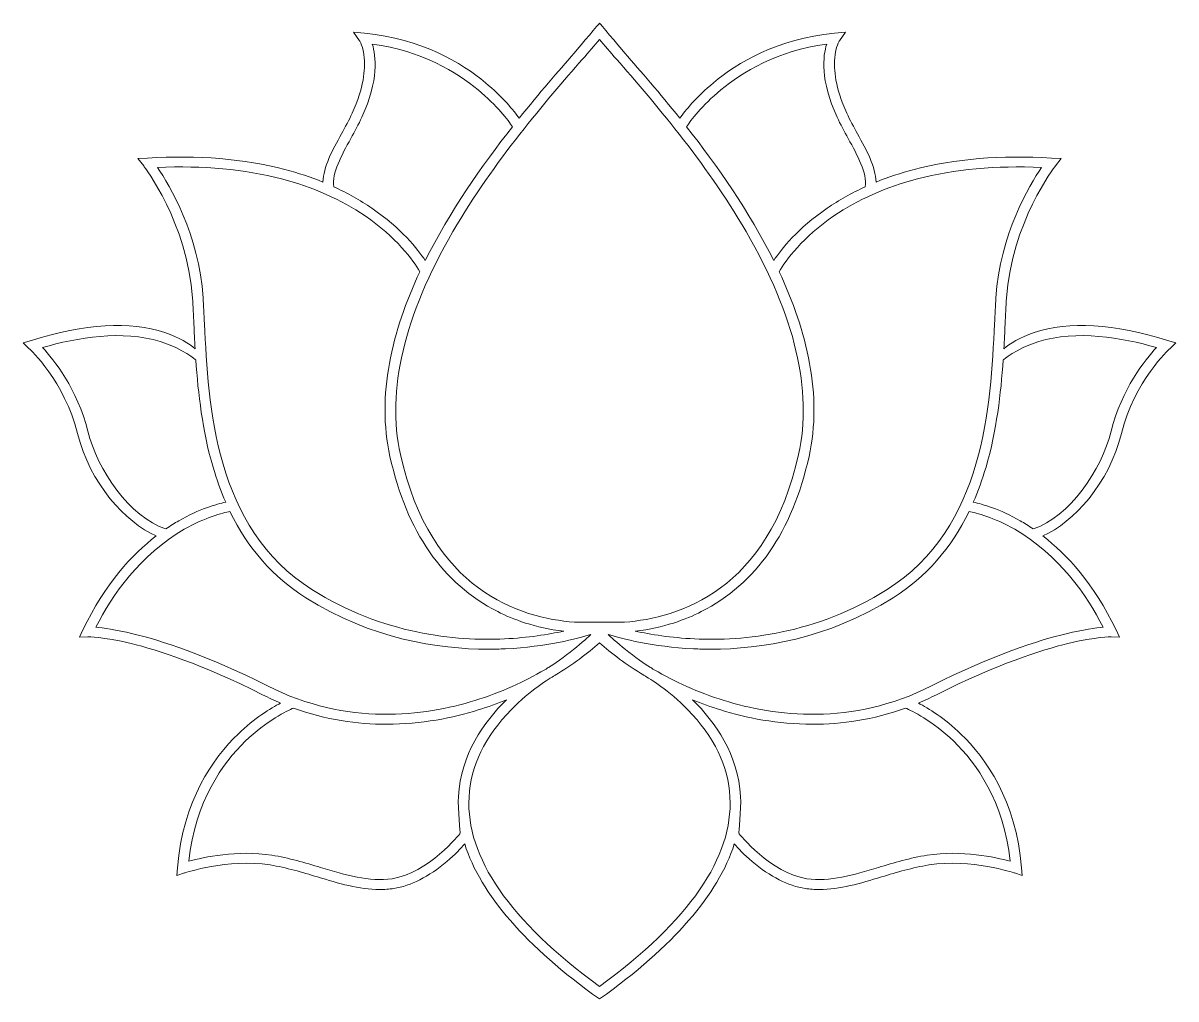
# Model space of a CAD drawing. Header units: millimetres. Extents: x -1177 to 2110, y 103 to 651.
# Drawn here: x -1177 to -542, y 106 to 643 of the extents above; entities that cross this region are included whole.
import ezdxf

# ---------------------------------------------------------------- set-up
doc = ezdxf.new("R2010")
doc.units = ezdxf.units.MM
doc.header["$MEASUREMENT"] = 0
doc.layers.add('Layer 2', color=7, linetype='Continuous')

msp = doc.modelspace()

# ---------------------------------------------------------------- linework, layer by layer
at = {"layer": 'Layer 2', "lineweight": 0}
for points, knots in [([(-546.99, 468.37), (-576.57, 477.53), (-601.29, 479), (-620.43, 472.73), (-628.6, 470.06), (-633.99, 466.48), (-637.21, 463.77), (-636.94, 468.46), (-636.72, 473), (-636.51, 477.33), (-636.26, 482.41), (-636.03, 487.22), (-635.74, 491.58), (-632.99, 533.11), (-609.09, 564.17), (-608.85, 564.48), (-608.85, 564.48), (-605.71, 568.49), (-605.71, 568.49), (-605.71, 568.49), (-611.02, 568.82), (-611.02, 568.82), (-638.78, 570.54), (-664.24, 568.42), (-686.66, 562.51), (-693.96, 560.59), (-700.93, 558.26), (-707.58, 555.55), (-707.81, 564.01), (-712.84, 573.17), (-717.75, 582.09), (-719.83, 585.87), (-721.98, 589.78), (-723.69, 593.52), (-730.17, 607.66), (-730.91, 617.78), (-730.39, 623.78), (-729.84, 630.19), (-727.76, 633.36), (-727.76, 633.37), (-727.76, 633.37), (-724.41, 638.15), (-724.41, 638.15), (-724.41, 638.15), (-730.49, 637.58), (-730.49, 637.58), (-762.01, 634.61), (-784.12, 621.12), (-797.12, 610.33), (-806.58, 602.47), (-812.65, 594.98), (-815.71, 590.75), (-826.79, 604.61), (-837.35, 616.74), (-845.89, 626.55), (-849.93, 631.19), (-859.84, 643.16), (-859.92, 643.06), (-860, 643.16), (-869.91, 631.19), (-873.95, 626.55), (-882.49, 616.74), (-893.05, 604.61), (-904.14, 590.75), (-907.19, 594.98), (-913.26, 602.47), (-922.73, 610.33), (-935.72, 621.12), (-957.83, 634.61), (-989.35, 637.58), (-989.35, 637.58), (-995.43, 638.15), (-995.43, 638.15), (-995.43, 638.15), (-992.09, 633.37), (-992.09, 633.37), (-992.08, 633.36), (-990.01, 630.19), (-989.45, 623.78), (-988.93, 617.78), (-989.68, 607.66), (-996.15, 593.52), (-997.86, 589.78), (-1000.01, 585.87), (-1002.09, 582.09), (-1007, 573.17), (-1012.03, 564.01), (-1012.27, 555.55), (-1018.91, 558.26), (-1025.89, 560.59), (-1033.18, 562.51), (-1055.61, 568.42), (-1081.06, 570.54), (-1108.83, 568.82), (-1108.83, 568.82), (-1114.13, 568.49), (-1114.13, 568.49), (-1114.13, 568.49), (-1110.99, 564.48), (-1110.99, 564.48), (-1110.75, 564.17), (-1086.85, 533.11), (-1084.1, 491.58), (-1083.81, 487.22), (-1083.58, 482.41), (-1083.33, 477.33), (-1083.12, 473), (-1082.9, 468.46), (-1082.63, 463.77), (-1085.85, 466.48), (-1091.24, 470.06), (-1099.41, 472.73), (-1118.56, 479), (-1143.27, 477.53), (-1172.86, 468.37), (-1172.86, 468.37), (-1177.42, 466.96), (-1177.42, 466.96), (-1177.42, 466.96), (-1173.98, 463.82), (-1173.98, 463.82), (-1173.78, 463.64), (-1154.43, 445.68), (-1147.43, 417.14), (-1140.71, 389.78), (-1120.96, 368), (-1104.1, 360.7), (-1117.24, 350.54), (-1132.3, 334.37), (-1144.46, 308.95), (-1144.46, 308.95), (-1146.38, 304.95), (-1146.38, 304.95), (-1146.38, 304.95), (-1141.7, 305.1), (-1141.7, 305.1), (-1141.63, 305.1), (-1133.67, 305.27), (-1117.92, 301.44), (-1103.36, 297.91), (-1078.99, 290.15), (-1045.52, 273.25), (-1042.18, 271.57), (-1038.86, 270.04), (-1035.54, 268.65), (-1041.1, 265.75), (-1049.91, 260.36), (-1059.02, 251.58), (-1072.62, 238.49), (-1089.43, 215.07), (-1092.33, 177.86), (-1092.33, 177.86), (-1092.66, 173.63), (-1092.66, 173.63), (-1092.66, 173.63), (-1088.41, 175.09), (-1088.41, 175.09), (-1088.18, 175.18), (-1064.7, 183.12), (-1041.38, 179.47), (-1032.39, 178.06), (-1023.71, 175.44), (-1015.31, 172.9), (-1003.56, 169.36), (-992.34, 165.97), (-981.02, 165.97), (-978.43, 165.97), (-975.84, 166.15), (-973.23, 166.54), (-963.8, 167.96), (-953.96, 172.97), (-944, 181.44), (-939.61, 185.18), (-936.21, 188.74), (-934.15, 191.04), (-925.4, 163.26), (-900.57, 134.67), (-859.95, 105.7), (-859.95, 105.7), (-859.92, 105.74), (-859.92, 105.74), (-859.92, 105.74), (-859.89, 105.7), (-859.89, 105.7), (-819.28, 134.67), (-794.44, 163.26), (-785.69, 191.04), (-783.63, 188.74), (-780.23, 185.18), (-775.84, 181.44), (-765.88, 172.97), (-756.05, 167.96), (-746.61, 166.54), (-744, 166.15), (-741.41, 165.97), (-738.83, 165.97), (-727.5, 165.97), (-716.29, 169.36), (-704.54, 172.9), (-696.14, 175.44), (-687.45, 178.06), (-678.46, 179.47), (-655.15, 183.12), (-631.67, 175.18), (-631.43, 175.09), (-631.43, 175.09), (-627.18, 173.63), (-627.18, 173.63), (-627.18, 173.63), (-627.51, 177.86), (-627.51, 177.86), (-630.41, 215.07), (-647.22, 238.49), (-660.82, 251.58), (-669.93, 260.36), (-678.74, 265.75), (-684.3, 268.65), (-680.99, 270.04), (-677.66, 271.57), (-674.32, 273.25), (-640.86, 290.15), (-616.48, 297.91), (-601.92, 301.44), (-586.17, 305.27), (-578.22, 305.1), (-578.15, 305.1), (-578.15, 305.1), (-573.47, 304.95), (-573.47, 304.95), (-573.47, 304.95), (-575.38, 308.95), (-575.38, 308.95), (-587.54, 334.37), (-602.6, 350.54), (-615.74, 360.7), (-598.88, 368), (-579.13, 389.78), (-572.42, 417.14), (-565.41, 445.68), (-546.06, 463.64), (-545.86, 463.82), (-545.86, 463.82), (-542.42, 466.96), (-542.42, 466.96), (-542.42, 466.96), (-546.99, 468.37), (-546.99, 468.37)], [0, 0, 0, 0, 1, 1, 1, 2, 2, 2, 3, 3, 3, 4, 4, 4, 5, 5, 5, 6, 6, 6, 7, 7, 7, 8, 8, 8, 9, 9, 9, 10, 10, 10, 11, 11, 11, 12, 12, 12, 13, 13, 13, 14, 14, 14, 15, 15, 15, 16, 16, 16, 17, 17, 17, 18, 18, 18, 19, 19, 19, 20, 20, 20, 21, 21, 21, 22, 22, 22, 23, 23, 23, 24, 24, 24, 25, 25, 25, 26, 26, 26, 27, 27, 27, 28, 28, 28, 29, 29, 29, 30, 30, 30, 31, 31, 31, 32, 32, 32, 33, 33, 33, 34, 34, 34, 35, 35, 35, 36, 36, 36, 37, 37, 37, 38, 38, 38, 39, 39, 39, 40, 40, 40, 41, 41, 41, 42, 42, 42, 43, 43, 43, 44, 44, 44, 45, 45, 45, 46, 46, 46, 47, 47, 47, 48, 48, 48, 49, 49, 49, 50, 50, 50, 51, 51, 51, 52, 52, 52, 53, 53, 53, 54, 54, 54, 55, 55, 55, 56, 56, 56, 57, 57, 57, 58, 58, 58, 59, 59, 59, 60, 60, 60, 61, 61, 61, 62, 62, 62, 63, 63, 63, 64, 64, 64, 65, 65, 65, 66, 66, 66, 67, 67, 67, 68, 68, 68, 69, 69, 69, 70, 70, 70, 71, 71, 71, 72, 72, 72, 73, 73, 73, 74, 74, 74, 75, 75, 75, 76, 76, 76, 77, 77, 77, 78, 78, 78, 79, 79, 79, 80, 80, 80, 81, 81, 81, 82, 82, 82, 82]), ([(-996.9, 579.58), (-994.77, 583.45), (-992.57, 587.45), (-990.78, 591.36), (-981.41, 611.84), (-982.99, 625.07), (-985.05, 631.58), (-957.77, 627.92), (-938.42, 616.02), (-926.78, 606.39), (-916.31, 597.73), (-910.1, 589.38), (-907.85, 586.08), (-924.75, 564.58), (-942.48, 539.32), (-955.9, 512.35), (-960.11, 518.69), (-969.15, 530.12), (-985.28, 541.16), (-991.78, 545.61), (-998.81, 549.55), (-1006.31, 552.98), (-1007.32, 560.64), (-1002.03, 570.26), (-996.9, 579.58)], [0, 0, 0, 0, 1, 1, 1, 2, 2, 2, 3, 3, 3, 4, 4, 4, 5, 5, 5, 6, 6, 6, 7, 7, 7, 8, 8, 8, 8]), ([(-869.42, 623.1), (-865.79, 627.28), (-862.61, 630.93), (-859.92, 634.1), (-857.23, 630.93), (-854.06, 627.28), (-850.42, 623.1), (-831.05, 600.85), (-801.78, 567.22), (-779.18, 528.32), (-752.22, 481.93), (-742.49, 440.63), (-750.24, 405.57), (-766.83, 330.6), (-816.37, 315.36), (-846.09, 313.24), (-846.09, 313.24), (-873.76, 313.24), (-873.76, 313.24), (-903.47, 315.36), (-953.01, 330.6), (-969.6, 405.57), (-977.35, 440.63), (-967.62, 481.93), (-940.66, 528.32), (-918.06, 567.22), (-888.79, 600.85), (-869.42, 623.1)], [0, 0, 0, 0, 1, 1, 1, 2, 2, 2, 3, 3, 3, 4, 4, 4, 5, 5, 5, 6, 6, 6, 7, 7, 7, 8, 8, 8, 9, 9, 9, 9]), ([(-793.07, 606.39), (-781.42, 616.02), (-762.07, 627.92), (-734.79, 631.58), (-736.86, 625.07), (-738.43, 611.84), (-729.06, 591.36), (-727.27, 587.45), (-725.07, 583.45), (-722.94, 579.58), (-717.81, 570.26), (-712.52, 560.64), (-713.53, 552.98), (-721.03, 549.55), (-728.06, 545.61), (-734.56, 541.16), (-750.69, 530.12), (-759.73, 518.69), (-763.94, 512.35), (-777.36, 539.32), (-795.09, 564.58), (-812, 586.08), (-809.74, 589.38), (-803.54, 597.73), (-793.07, 606.39)], [0, 0, 0, 0, 1, 1, 1, 2, 2, 2, 3, 3, 3, 4, 4, 4, 5, 5, 5, 6, 6, 6, 7, 7, 7, 8, 8, 8, 8]), ([(-1103.36, 563.64), (-1078.34, 564.77), (-1055.38, 562.65), (-1035.03, 557.32), (-1017.71, 552.79), (-1002.23, 545.94), (-989.03, 536.95), (-972.16, 525.48), (-962.31, 512.49), (-958.85, 506.24), (-974.26, 473.34), (-982.78, 438.19), (-975.32, 404.46), (-966.15, 363.02), (-946.19, 334.26), (-915.99, 318.99), (-907.69, 314.79), (-895.38, 310.09), (-879.6, 308.26), (-888.02, 306.43), (-899.24, 304.62), (-912.26, 304), (-939, 302.74), (-979.09, 306.43), (-1018.33, 331.18), (-1072.07, 365.08), (-1075.34, 432.78), (-1077.5, 477.58), (-1077.75, 482.69), (-1077.98, 487.51), (-1078.27, 491.92), (-1080.58, 526.67), (-1096.64, 553.71), (-1103.36, 563.64)], [0, 0, 0, 0, 1, 1, 1, 2, 2, 2, 3, 3, 3, 4, 4, 4, 5, 5, 5, 6, 6, 6, 7, 7, 7, 8, 8, 8, 9, 9, 9, 10, 10, 10, 11, 11, 11, 11]), ([(-684.82, 557.32), (-664.47, 562.65), (-641.5, 564.77), (-616.48, 563.64), (-623.21, 553.71), (-639.27, 526.67), (-641.57, 491.92), (-641.86, 487.51), (-642.1, 482.69), (-642.34, 477.58), (-644.51, 432.78), (-647.78, 365.08), (-701.51, 331.18), (-740.75, 306.43), (-780.84, 302.74), (-807.58, 304), (-820.61, 304.62), (-831.82, 306.43), (-840.24, 308.26), (-824.46, 310.09), (-812.16, 314.79), (-803.85, 318.99), (-773.66, 334.26), (-753.7, 363.02), (-744.53, 404.46), (-737.07, 438.19), (-745.59, 473.34), (-760.99, 506.24), (-757.53, 512.49), (-747.68, 525.48), (-730.81, 536.95), (-717.61, 545.94), (-702.13, 552.79), (-684.82, 557.32)], [0, 0, 0, 0, 1, 1, 1, 2, 2, 2, 3, 3, 3, 4, 4, 4, 5, 5, 5, 6, 6, 6, 7, 7, 7, 8, 8, 8, 9, 9, 9, 10, 10, 10, 11, 11, 11, 11]), ([(-1141.74, 418.36), (-1147.44, 441.6), (-1160.56, 457.87), (-1166.68, 464.47), (-1147.74, 469.9), (-1122.46, 474.27), (-1101.84, 467.74), (-1088.74, 463.58), (-1082.25, 457.64), (-1082.25, 457.64), (-1080.99, 439.18), (-1078.67, 418.69), (-1072.8, 398.66), (-1070.79, 391.79), (-1068.45, 385.33), (-1065.8, 379.26), (-1070.83, 378.2), (-1080.34, 375.53), (-1091.69, 369.02), (-1093.92, 367.74), (-1096.3, 366.26), (-1098.77, 364.57), (-1118.72, 370.9), (-1136.56, 397.26), (-1141.74, 418.36)], [0, 0, 0, 0, 1, 1, 1, 2, 2, 2, 3, 3, 3, 4, 4, 4, 5, 5, 5, 6, 6, 6, 7, 7, 7, 8, 8, 8, 8]), ([(-578.11, 418.36), (-583.28, 397.26), (-601.12, 370.9), (-621.07, 364.57), (-623.54, 366.26), (-625.92, 367.74), (-628.15, 369.02), (-639.51, 375.53), (-649.02, 378.2), (-654.04, 379.26), (-651.39, 385.33), (-649.06, 391.79), (-647.04, 398.66), (-641.17, 418.69), (-638.85, 439.18), (-637.6, 457.64), (-637.6, 457.64), (-631.11, 463.58), (-618, 467.74), (-597.38, 474.27), (-572.11, 469.9), (-553.16, 464.47), (-559.28, 457.87), (-572.41, 441.6), (-578.11, 418.36)], [0, 0, 0, 0, 1, 1, 1, 2, 2, 2, 3, 3, 3, 4, 4, 4, 5, 5, 5, 6, 6, 6, 7, 7, 7, 8, 8, 8, 8]), ([(-1042.75, 278.06), (-1076.98, 295.35), (-1101.96, 303.25), (-1116.9, 306.84), (-1126.47, 309.14), (-1133.26, 310.03), (-1137.33, 310.37), (-1128.38, 327.96), (-1113.01, 350.38), (-1088.64, 364.36), (-1077, 371.04), (-1067.48, 373.38), (-1063.45, 374.14), (-1053.56, 353.75), (-1039.74, 338.1), (-1021.59, 326.65), (-985.44, 303.84), (-948.58, 298.32), (-921.41, 298.32), (-918.03, 298.32), (-914.8, 298.4), (-911.74, 298.55), (-889.08, 299.65), (-872.08, 304.15), (-864.74, 306.42), (-864.51, 306.18), (-878.18, 294.17), (-887.5, 288.52), (-887.5, 288.52), (-887.5, 288.52), (-887.5, 288.52), (-887.5, 288.52), (-887.62, 288.46), (-887.62, 288.46), (-888.25, 288.09), (-889.1, 287.59), (-890.11, 286.97), (-901.18, 280.5), (-914.12, 274.52), (-928.59, 270.04), (-956.36, 261.43), (-998.72, 255.83), (-1042.75, 278.06)], [0, 0, 0, 0, 1, 1, 1, 2, 2, 2, 3, 3, 3, 4, 4, 4, 5, 5, 5, 6, 6, 6, 7, 7, 7, 8, 8, 8, 9, 9, 9, 10, 10, 10, 11, 11, 11, 12, 12, 12, 13, 13, 13, 14, 14, 14, 14]), ([(-582.51, 310.37), (-586.58, 310.03), (-593.37, 309.14), (-602.94, 306.84), (-617.88, 303.25), (-642.87, 295.35), (-677.09, 278.06), (-721.12, 255.83), (-763.48, 261.43), (-791.26, 270.04), (-805.72, 274.52), (-818.66, 280.5), (-829.74, 286.97), (-830.75, 287.59), (-831.59, 288.09), (-832.23, 288.46), (-832.23, 288.46), (-832.35, 288.52), (-832.35, 288.52), (-832.35, 288.52), (-832.35, 288.52), (-832.35, 288.52), (-841.66, 294.17), (-855.33, 306.18), (-855.1, 306.42), (-847.77, 304.15), (-830.76, 299.65), (-808.1, 298.55), (-805.04, 298.4), (-801.82, 298.32), (-798.44, 298.32), (-771.26, 298.32), (-734.41, 303.84), (-698.25, 326.65), (-680.1, 338.1), (-666.28, 353.75), (-656.4, 374.14), (-652.37, 373.38), (-642.84, 371.04), (-631.2, 364.36), (-606.83, 350.38), (-591.47, 327.96), (-582.51, 310.37)], [0, 0, 0, 0, 1, 1, 1, 2, 2, 2, 3, 3, 3, 4, 4, 4, 5, 5, 5, 6, 6, 6, 7, 7, 7, 8, 8, 8, 9, 9, 9, 10, 10, 10, 11, 11, 11, 12, 12, 12, 13, 13, 13, 14, 14, 14, 14]), ([(-859.92, 112.58), (-909.4, 148.66), (-933.58, 183.74), (-931.78, 216.88), (-930.86, 233.99), (-923.05, 250.18), (-908.56, 265), (-898.17, 275.63), (-887.57, 282.07), (-884.57, 283.8), (-884.57, 283.8), (-884.36, 283.91), (-884.36, 283.91), (-884.36, 283.91), (-884.37, 283.93), (-884.37, 283.93), (-874.68, 289.81), (-866.45, 296.01), (-859.92, 301.86), (-853.39, 296.01), (-845.17, 289.81), (-835.47, 283.93), (-835.47, 283.93), (-835.48, 283.91), (-835.48, 283.91), (-835.48, 283.91), (-835.28, 283.8), (-835.28, 283.8), (-832.28, 282.07), (-821.67, 275.63), (-811.28, 265), (-796.8, 250.18), (-788.98, 233.99), (-788.06, 216.88), (-786.27, 183.74), (-810.44, 148.66), (-859.92, 112.58)], [0, 0, 0, 0, 1, 1, 1, 2, 2, 2, 3, 3, 3, 4, 4, 4, 5, 5, 5, 6, 6, 6, 7, 7, 7, 8, 8, 8, 9, 9, 9, 10, 10, 10, 11, 11, 11, 12, 12, 12, 12]), ([(-936.61, 196.91), (-936.79, 196.69), (-954.23, 174.93), (-974.16, 171.93), (-986.79, 170.03), (-999.77, 173.95), (-1013.51, 178.1), (-1022.11, 180.7), (-1031.01, 183.38), (-1040.42, 184.86), (-1059.42, 187.83), (-1077.96, 183.77), (-1086.13, 181.52), (-1082.52, 214.61), (-1067.37, 235.64), (-1055.03, 247.58), (-1043.29, 258.95), (-1031.88, 264.42), (-1028.48, 265.9), (-1010.58, 259.43), (-993.23, 256.99), (-977.26, 256.99), (-957.92, 256.99), (-940.59, 260.56), (-926.75, 264.85), (-921.35, 266.52), (-916.16, 268.41), (-911.18, 270.44), (-923.65, 258.24), (-936.37, 240.29), (-937.62, 217.15), (-937.99, 210.23), (-936.61, 196.91), (-936.61, 196.91)], [0, 0, 0, 0, 1, 1, 1, 2, 2, 2, 3, 3, 3, 4, 4, 4, 5, 5, 5, 6, 6, 6, 7, 7, 7, 8, 8, 8, 9, 9, 9, 10, 10, 10, 11, 11, 11, 11]), ([(-664.81, 247.58), (-652.47, 235.64), (-637.32, 214.61), (-633.72, 181.52), (-641.88, 183.77), (-660.43, 187.83), (-679.42, 184.86), (-688.83, 183.38), (-697.73, 180.7), (-706.33, 178.1), (-720.07, 173.95), (-733.06, 170.03), (-745.68, 171.93), (-765.62, 174.93), (-783.06, 196.69), (-783.23, 196.91), (-783.23, 196.91), (-781.85, 210.23), (-782.23, 217.15), (-783.48, 240.29), (-796.19, 258.24), (-808.66, 270.44), (-803.68, 268.41), (-798.49, 266.52), (-793.09, 264.85), (-779.25, 260.56), (-761.93, 256.99), (-742.58, 256.99), (-726.61, 256.99), (-709.26, 259.43), (-691.36, 265.9), (-687.96, 264.42), (-676.55, 258.95), (-664.81, 247.58)], [0, 0, 0, 0, 1, 1, 1, 2, 2, 2, 3, 3, 3, 4, 4, 4, 5, 5, 5, 6, 6, 6, 7, 7, 7, 8, 8, 8, 9, 9, 9, 10, 10, 10, 11, 11, 11, 11])]:
    msp.add_open_spline(points, degree=3, knots=knots, dxfattribs=at)

doc.saveas('drawing.dxf')
